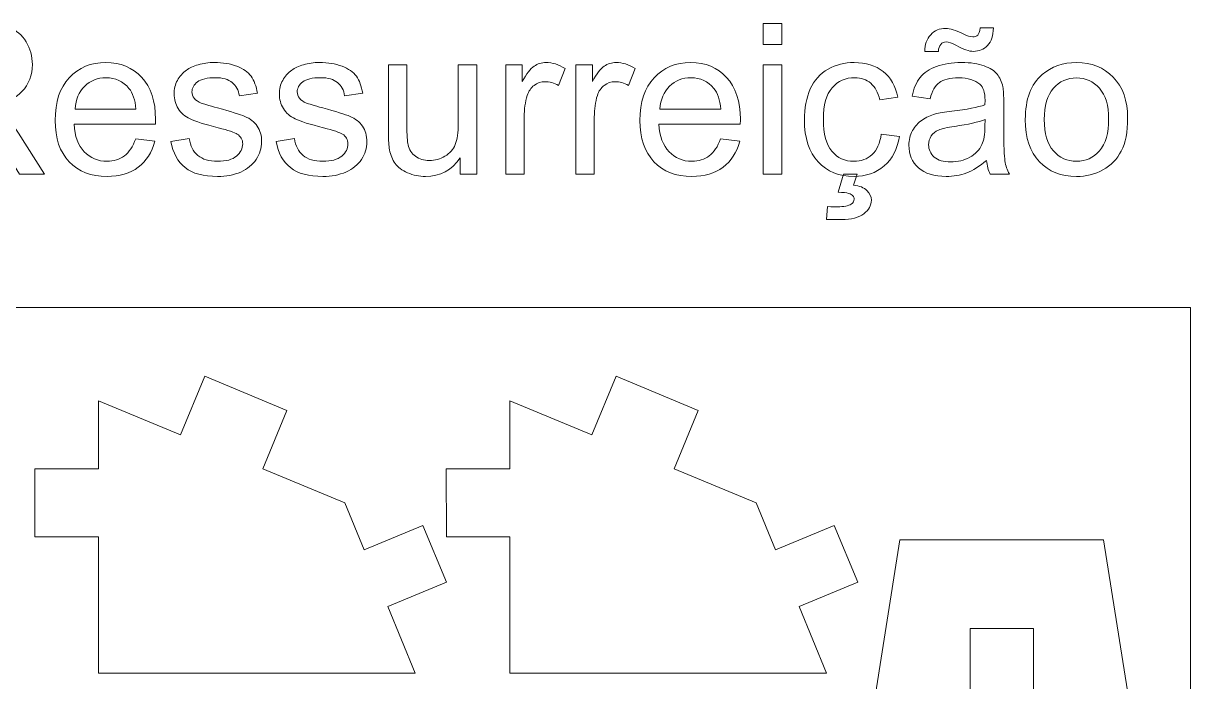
# Model space of a CAD drawing. Header units: millimetres. Extents: x -824 to 903, y -527 to 785.
# Drawn here: x -634.2 to -579, y 750.8 to 781.9 of the extents above; entities that cross this region are included whole.
import ezdxf

# ---------------------------------------------------------------- set-up
doc = ezdxf.new("R2010")
doc.units = ezdxf.units.MM
doc.header["$MEASUREMENT"] = 0
doc.layers.add('Camada 1', color=7, linetype='Continuous')

msp = doc.modelspace()

# ---------------------------------------------------------------- linework, layer by layer
at = {"layer": 'Camada 1', "color": 1, "lineweight": 9}
for points, knots in [([(-639.4724, 774.7916), (-639.4724, 774.7916), (-639.4724, 781.9235), (-639.4724, 781.9235), (-639.4724, 781.9235), (-639.4724, 781.9235), (-636.3115, 781.9235), (-636.3115, 781.9235), (-636.3115, 781.9235), (-635.6757, 781.9235), (-635.1926, 781.8588), (-634.8622, 781.731), (-634.8622, 781.731), (-634.5318, 781.6031), (-634.2679, 781.3773), (-634.0703, 781.0536), (-634.0703, 781.0536), (-633.8728, 780.7299), (-633.7748, 780.3713), (-633.7748, 779.9795), (-633.7748, 779.9795), (-633.7748, 779.4732), (-633.9392, 779.0465), (-634.2662, 778.6996), (-634.2662, 778.6996), (-634.5933, 778.3526), (-635.0979, 778.1334), (-635.7819, 778.0388), (-635.7819, 778.0388), (-635.5312, 777.9193), (-635.342, 777.7998), (-635.2125, 777.6836), (-635.2125, 777.6836), (-634.9369, 777.4312), (-634.6763, 777.1141), (-634.4322, 776.734), (-634.4322, 776.734), (-634.4322, 776.734), (-633.1988, 774.7916), (-633.1988, 774.7916), (-633.1988, 774.7916), (-633.1988, 774.7916), (-634.3774, 774.7916), (-634.3774, 774.7916), (-634.3774, 774.7916), (-634.3774, 774.7916), (-635.3204, 776.2758), (-635.3204, 776.2758), (-635.3204, 776.2758), (-635.5943, 776.7057), (-635.8218, 777.0328), (-635.9994, 777.2602), (-635.9994, 777.2602), (-636.1787, 777.4877), (-636.3381, 777.6454), (-636.4792, 777.7367), (-636.4792, 777.7367), (-636.6186, 777.8263), (-636.7631, 777.8894), (-636.9092, 777.9259), (-636.9092, 777.9259), (-637.0154, 777.9475), (-637.1897, 777.9591), (-637.4338, 777.9591), (-637.4338, 777.9591), (-637.4338, 777.9591), (-638.5261, 777.9591), (-638.5261, 777.9591), (-638.5261, 777.9591), (-638.5261, 777.9591), (-638.5261, 774.7916), (-638.5261, 774.7916), (-638.5261, 774.7916), (-638.5261, 774.7916), (-639.4724, 774.7916), (-639.4724, 774.7916)], [0, 0, 0, 0, 0.05, 0.05, 0.05, 0.05, 0.1, 0.1, 0.1, 0.1, 0.15, 0.15, 0.15, 0.15, 0.2, 0.2, 0.2, 0.2, 0.25, 0.25, 0.25, 0.25, 0.3, 0.3, 0.3, 0.3, 0.35, 0.35, 0.35, 0.35, 0.4, 0.4, 0.4, 0.4, 0.45, 0.45, 0.45, 0.45, 0.5, 0.5, 0.5, 0.5, 0.55, 0.55, 0.55, 0.55, 0.6, 0.6, 0.6, 0.6, 0.65, 0.65, 0.65, 0.65, 0.7, 0.7, 0.7, 0.7, 0.75, 0.75, 0.75, 0.75, 0.8, 0.8, 0.8, 0.8, 0.85, 0.85, 0.85, 0.85, 0.9, 0.9, 0.9, 0.9, 1, 1, 1, 1]), ([(-599.1942, 780.9275), (-599.1942, 780.9275), (-599.1942, 781.9235), (-599.1942, 781.9235), (-599.1942, 781.9235), (-599.1942, 781.9235), (-598.3176, 781.9235), (-598.3176, 781.9235), (-598.3176, 781.9235), (-598.3176, 781.9235), (-598.3176, 780.9275), (-598.3176, 780.9275), (-598.3176, 780.9275), (-598.3176, 780.9275), (-599.1942, 780.9275), (-599.1942, 780.9275)], [0, 0, 0, 0, 0.2, 0.2, 0.2, 0.2, 0.4, 0.4, 0.4, 0.4, 0.6, 0.6, 0.6, 0.6, 1, 1, 1, 1]), ([(-591.5426, 780.5888), (-591.5459, 780.9225), (-591.4529, 781.1881), (-591.2653, 781.3873), (-591.2653, 781.3873), (-591.0811, 781.5849), (-590.8437, 781.6845), (-590.5548, 781.6845), (-590.5548, 781.6845), (-590.3539, 781.6845), (-590.08, 781.5998), (-589.7347, 781.4288), (-589.7347, 781.4288), (-589.5438, 781.3342), (-589.3911, 781.286), (-589.2782, 781.286), (-589.2782, 781.286), (-589.1736, 781.286), (-589.0939, 781.3143), (-589.0391, 781.3707), (-589.0391, 781.3707), (-588.9843, 781.4255), (-588.9461, 781.5384), (-588.9229, 781.7044), (-588.9229, 781.7044), (-588.9229, 781.7044), (-588.2954, 781.7044), (-588.2954, 781.7044), (-588.2954, 781.7044), (-588.3053, 781.3358), (-588.3983, 781.0603), (-588.5743, 780.876), (-588.5743, 780.876), (-588.7502, 780.6917), (-588.9727, 780.5987), (-589.245, 780.5987), (-589.245, 780.5987), (-589.4475, 780.5987), (-589.7164, 780.6901), (-590.0485, 780.871), (-590.0485, 780.871), (-590.2659, 780.9889), (-590.4253, 781.047), (-590.5266, 781.047), (-590.5266, 781.047), (-590.6362, 781.047), (-590.7258, 781.0088), (-590.7922, 780.9308), (-590.7922, 780.9308), (-590.8636, 780.8544), (-590.8985, 780.7399), (-590.8951, 780.5888), (-590.8951, 780.5888), (-590.8951, 780.5888), (-591.5426, 780.5888), (-591.5426, 780.5888)], [0, 0, 0, 0, 0.0666667, 0.0666667, 0.0666667, 0.0666667, 0.1333333, 0.1333333, 0.1333333, 0.1333333, 0.2, 0.2, 0.2, 0.2, 0.2666667, 0.2666667, 0.2666667, 0.2666667, 0.3333333, 0.3333333, 0.3333333, 0.3333333, 0.4, 0.4, 0.4, 0.4, 0.4666667, 0.4666667, 0.4666667, 0.4666667, 0.5333333, 0.5333333, 0.5333333, 0.5333333, 0.6, 0.6, 0.6, 0.6, 0.6666667, 0.6666667, 0.6666667, 0.6666667, 0.7333333, 0.7333333, 0.7333333, 0.7333333, 0.8, 0.8, 0.8, 0.8, 0.8666667, 0.8666667, 0.8666667, 0.8666667, 1, 1, 1, 1]), ([(-628.8824, 776.465), (-628.8824, 776.465), (-627.9759, 776.3455), (-627.9759, 776.3455), (-627.9759, 776.3455), (-628.117, 775.8192), (-628.381, 775.4092), (-628.7662, 775.1186), (-628.7662, 775.1186), (-629.1513, 774.8281), (-629.6427, 774.682), (-630.242, 774.682), (-630.242, 774.682), (-630.9957, 774.682), (-631.5934, 774.9144), (-632.035, 775.3793), (-632.035, 775.3793), (-632.4766, 775.8425), (-632.6974, 776.4949), (-632.6974, 777.3333), (-632.6974, 777.3333), (-632.6974, 778.1999), (-632.4749, 778.8739), (-632.0283, 779.352), (-632.0283, 779.352), (-631.5817, 779.8318), (-631.0024, 780.0708), (-630.2902, 780.0708), (-630.2902, 780.0708), (-629.6012, 780.0708), (-629.0384, 779.8367), (-628.6018, 779.3669), (-628.6018, 779.3669), (-628.1652, 778.8971), (-627.946, 778.2364), (-627.946, 777.3847), (-627.946, 777.3847), (-627.946, 777.3333), (-627.9477, 777.2552), (-627.951, 777.1523), (-627.951, 777.1523), (-627.951, 777.1523), (-631.8009, 777.1523), (-631.8009, 777.1523), (-631.8009, 777.1523), (-631.7677, 776.5862), (-631.6083, 776.1512), (-631.3194, 775.8508), (-631.3194, 775.8508), (-631.0322, 775.5503), (-630.672, 775.3992), (-630.242, 775.3992), (-630.242, 775.3992), (-629.9216, 775.3992), (-629.6477, 775.4839), (-629.4219, 775.6532), (-629.4219, 775.6532), (-629.1945, 775.8225), (-629.0152, 776.0931), (-628.8824, 776.465)], [0, 0, 0, 0, 0.0625, 0.0625, 0.0625, 0.0625, 0.125, 0.125, 0.125, 0.125, 0.1875, 0.1875, 0.1875, 0.1875, 0.25, 0.25, 0.25, 0.25, 0.3125, 0.3125, 0.3125, 0.3125, 0.375, 0.375, 0.375, 0.375, 0.4375, 0.4375, 0.4375, 0.4375, 0.5, 0.5, 0.5, 0.5, 0.5625, 0.5625, 0.5625, 0.5625, 0.625, 0.625, 0.625, 0.625, 0.6875, 0.6875, 0.6875, 0.6875, 0.75, 0.75, 0.75, 0.75, 0.8125, 0.8125, 0.8125, 0.8125, 0.875, 0.875, 0.875, 0.875, 1, 1, 1, 1]), ([(-627.2172, 776.3355), (-627.2172, 776.3355), (-626.3506, 776.475), (-626.3506, 776.475), (-626.3506, 776.475), (-626.3025, 776.128), (-626.1664, 775.8624), (-625.9439, 775.6765), (-625.9439, 775.6765), (-625.7214, 775.4922), (-625.4093, 775.3992), (-625.0109, 775.3992), (-625.0109, 775.3992), (-624.6075, 775.3992), (-624.3087, 775.4806), (-624.1128, 775.6449), (-624.1128, 775.6449), (-623.9185, 775.8076), (-623.8206, 776.0002), (-623.8206, 776.221), (-623.8206, 776.221), (-623.8206, 776.4185), (-623.9086, 776.5746), (-624.0829, 776.6875), (-624.0829, 776.6875), (-624.2057, 776.7655), (-624.5046, 776.8634), (-624.9794, 776.9846), (-624.9794, 776.9846), (-625.6202, 777.1457), (-626.0634, 777.2851), (-626.3124, 777.403), (-626.3124, 777.403), (-626.5598, 777.5225), (-626.7474, 777.6852), (-626.8752, 777.8944), (-626.8752, 777.8944), (-627.0031, 778.1019), (-627.0678, 778.3327), (-627.0678, 778.585), (-627.0678, 778.585), (-627.0678, 778.8158), (-627.0147, 779.0283), (-626.9101, 779.2242), (-626.9101, 779.2242), (-626.8038, 779.4201), (-626.6611, 779.5827), (-626.4801, 779.7122), (-626.4801, 779.7122), (-626.344, 779.8118), (-626.1581, 779.8965), (-625.924, 779.9662), (-625.924, 779.9662), (-625.6882, 780.036), (-625.4376, 780.0708), (-625.1686, 780.0708), (-625.1686, 780.0708), (-624.7635, 780.0708), (-624.4083, 780.0127), (-624.1028, 779.8948), (-624.1028, 779.8948), (-623.7957, 779.7786), (-623.5699, 779.6193), (-623.4238, 779.4201), (-623.4238, 779.4201), (-623.2794, 779.2192), (-623.1781, 778.9519), (-623.1233, 778.6165), (-623.1233, 778.6165), (-623.1233, 778.6165), (-623.98, 778.497), (-623.98, 778.497), (-623.98, 778.497), (-624.0181, 778.766), (-624.131, 778.9768), (-624.317, 779.1279), (-624.317, 779.1279), (-624.5029, 779.2789), (-624.7652, 779.3536), (-625.1055, 779.3536), (-625.1055, 779.3536), (-625.5056, 779.3536), (-625.7928, 779.2872), (-625.9638, 779.1544), (-625.9638, 779.1544), (-626.1348, 779.0216), (-626.2211, 778.8656), (-626.2211, 778.6879), (-626.2211, 778.6879), (-626.2211, 778.575), (-626.1863, 778.4721), (-626.1149, 778.3808), (-626.1149, 778.3808), (-626.0435, 778.2878), (-625.9323, 778.2098), (-625.7795, 778.1484), (-625.7795, 778.1484), (-625.6916, 778.1152), (-625.4359, 778.0405), (-625.0076, 777.9243), (-625.0076, 777.9243), (-624.39, 777.7599), (-623.9584, 777.6238), (-623.7127, 777.5192), (-623.7127, 777.5192), (-623.467, 777.4146), (-623.2744, 777.2602), (-623.1349, 777.061), (-623.1349, 777.061), (-622.9938, 776.8601), (-622.9241, 776.6111), (-622.9241, 776.3123), (-622.9241, 776.3123), (-622.9241, 776.0218), (-623.0088, 775.7478), (-623.1798, 775.4905), (-623.1798, 775.4905), (-623.3508, 775.2332), (-623.5965, 775.034), (-623.9169, 774.8929), (-623.9169, 774.8929), (-624.2389, 774.7518), (-624.6025, 774.682), (-625.0076, 774.682), (-625.0076, 774.682), (-625.6783, 774.682), (-626.1913, 774.8215), (-626.5432, 775.0987), (-626.5432, 775.0987), (-626.8951, 775.3776), (-627.1193, 775.7893), (-627.2172, 776.3355)], [0, 0, 0, 0, 0.0294118, 0.0294118, 0.0294118, 0.0294118, 0.0588235, 0.0588235, 0.0588235, 0.0588235, 0.0882353, 0.0882353, 0.0882353, 0.0882353, 0.1176471, 0.1176471, 0.1176471, 0.1176471, 0.1470588, 0.1470588, 0.1470588, 0.1470588, 0.1764706, 0.1764706, 0.1764706, 0.1764706, 0.2058824, 0.2058824, 0.2058824, 0.2058824, 0.2352941, 0.2352941, 0.2352941, 0.2352941, 0.2647059, 0.2647059, 0.2647059, 0.2647059, 0.2941176, 0.2941176, 0.2941176, 0.2941176, 0.3235294, 0.3235294, 0.3235294, 0.3235294, 0.3529412, 0.3529412, 0.3529412, 0.3529412, 0.3823529, 0.3823529, 0.3823529, 0.3823529, 0.4117647, 0.4117647, 0.4117647, 0.4117647, 0.4411765, 0.4411765, 0.4411765, 0.4411765, 0.4705882, 0.4705882, 0.4705882, 0.4705882, 0.5, 0.5, 0.5, 0.5, 0.5294118, 0.5294118, 0.5294118, 0.5294118, 0.5588235, 0.5588235, 0.5588235, 0.5588235, 0.5882353, 0.5882353, 0.5882353, 0.5882353, 0.6176471, 0.6176471, 0.6176471, 0.6176471, 0.6470588, 0.6470588, 0.6470588, 0.6470588, 0.6764706, 0.6764706, 0.6764706, 0.6764706, 0.7058824, 0.7058824, 0.7058824, 0.7058824, 0.7352941, 0.7352941, 0.7352941, 0.7352941, 0.7647059, 0.7647059, 0.7647059, 0.7647059, 0.7941176, 0.7941176, 0.7941176, 0.7941176, 0.8235294, 0.8235294, 0.8235294, 0.8235294, 0.8529412, 0.8529412, 0.8529412, 0.8529412, 0.8823529, 0.8823529, 0.8823529, 0.8823529, 0.9117647, 0.9117647, 0.9117647, 0.9117647, 0.9411765, 0.9411765, 0.9411765, 0.9411765, 1, 1, 1, 1]), ([(-622.2368, 776.3355), (-622.2368, 776.3355), (-621.3702, 776.475), (-621.3702, 776.475), (-621.3702, 776.475), (-621.3221, 776.128), (-621.186, 775.8624), (-620.9635, 775.6765), (-620.9635, 775.6765), (-620.741, 775.4922), (-620.4289, 775.3992), (-620.0305, 775.3992), (-620.0305, 775.3992), (-619.6271, 775.3992), (-619.3283, 775.4806), (-619.1324, 775.6449), (-619.1324, 775.6449), (-618.9381, 775.8076), (-618.8402, 776.0002), (-618.8402, 776.221), (-618.8402, 776.221), (-618.8402, 776.4185), (-618.9282, 776.5746), (-619.1025, 776.6875), (-619.1025, 776.6875), (-619.2253, 776.7655), (-619.5242, 776.8634), (-619.999, 776.9846), (-619.999, 776.9846), (-620.6398, 777.1457), (-621.083, 777.2851), (-621.332, 777.403), (-621.332, 777.403), (-621.5794, 777.5225), (-621.767, 777.6852), (-621.8948, 777.8944), (-621.8948, 777.8944), (-622.0227, 778.1019), (-622.0874, 778.3327), (-622.0874, 778.585), (-622.0874, 778.585), (-622.0874, 778.8158), (-622.0343, 779.0283), (-621.9297, 779.2242), (-621.9297, 779.2242), (-621.8234, 779.4201), (-621.6807, 779.5827), (-621.4997, 779.7122), (-621.4997, 779.7122), (-621.3636, 779.8118), (-621.1777, 779.8965), (-620.9436, 779.9662), (-620.9436, 779.9662), (-620.7078, 780.036), (-620.4572, 780.0708), (-620.1882, 780.0708), (-620.1882, 780.0708), (-619.7831, 780.0708), (-619.4279, 780.0127), (-619.1224, 779.8948), (-619.1224, 779.8948), (-618.8153, 779.7786), (-618.5895, 779.6193), (-618.4434, 779.4201), (-618.4434, 779.4201), (-618.299, 779.2192), (-618.1977, 778.9519), (-618.1429, 778.6165), (-618.1429, 778.6165), (-618.1429, 778.6165), (-618.9996, 778.497), (-618.9996, 778.497), (-618.9996, 778.497), (-619.0377, 778.766), (-619.1506, 778.9768), (-619.3366, 779.1279), (-619.3366, 779.1279), (-619.5225, 779.2789), (-619.7848, 779.3536), (-620.1251, 779.3536), (-620.1251, 779.3536), (-620.5252, 779.3536), (-620.8124, 779.2872), (-620.9834, 779.1544), (-620.9834, 779.1544), (-621.1544, 779.0216), (-621.2407, 778.8656), (-621.2407, 778.6879), (-621.2407, 778.6879), (-621.2407, 778.575), (-621.2059, 778.4721), (-621.1345, 778.3808), (-621.1345, 778.3808), (-621.0631, 778.2878), (-620.9519, 778.2098), (-620.7991, 778.1484), (-620.7991, 778.1484), (-620.7112, 778.1152), (-620.4555, 778.0405), (-620.0272, 777.9243), (-620.0272, 777.9243), (-619.4096, 777.7599), (-618.978, 777.6238), (-618.7323, 777.5192), (-618.7323, 777.5192), (-618.4866, 777.4146), (-618.294, 777.2602), (-618.1545, 777.061), (-618.1545, 777.061), (-618.0134, 776.8601), (-617.9437, 776.6111), (-617.9437, 776.3123), (-617.9437, 776.3123), (-617.9437, 776.0218), (-618.0284, 775.7478), (-618.1994, 775.4905), (-618.1994, 775.4905), (-618.3704, 775.2332), (-618.6161, 775.034), (-618.9365, 774.8929), (-618.9365, 774.8929), (-619.2585, 774.7518), (-619.6221, 774.682), (-620.0272, 774.682), (-620.0272, 774.682), (-620.6979, 774.682), (-621.2109, 774.8215), (-621.5628, 775.0987), (-621.5628, 775.0987), (-621.9147, 775.3776), (-622.1389, 775.7893), (-622.2368, 776.3355)], [0, 0, 0, 0, 0.0294118, 0.0294118, 0.0294118, 0.0294118, 0.0588235, 0.0588235, 0.0588235, 0.0588235, 0.0882353, 0.0882353, 0.0882353, 0.0882353, 0.1176471, 0.1176471, 0.1176471, 0.1176471, 0.1470588, 0.1470588, 0.1470588, 0.1470588, 0.1764706, 0.1764706, 0.1764706, 0.1764706, 0.2058824, 0.2058824, 0.2058824, 0.2058824, 0.2352941, 0.2352941, 0.2352941, 0.2352941, 0.2647059, 0.2647059, 0.2647059, 0.2647059, 0.2941176, 0.2941176, 0.2941176, 0.2941176, 0.3235294, 0.3235294, 0.3235294, 0.3235294, 0.3529412, 0.3529412, 0.3529412, 0.3529412, 0.3823529, 0.3823529, 0.3823529, 0.3823529, 0.4117647, 0.4117647, 0.4117647, 0.4117647, 0.4411765, 0.4411765, 0.4411765, 0.4411765, 0.4705882, 0.4705882, 0.4705882, 0.4705882, 0.5, 0.5, 0.5, 0.5, 0.5294118, 0.5294118, 0.5294118, 0.5294118, 0.5588235, 0.5588235, 0.5588235, 0.5588235, 0.5882353, 0.5882353, 0.5882353, 0.5882353, 0.6176471, 0.6176471, 0.6176471, 0.6176471, 0.6470588, 0.6470588, 0.6470588, 0.6470588, 0.6764706, 0.6764706, 0.6764706, 0.6764706, 0.7058824, 0.7058824, 0.7058824, 0.7058824, 0.7352941, 0.7352941, 0.7352941, 0.7352941, 0.7647059, 0.7647059, 0.7647059, 0.7647059, 0.7941176, 0.7941176, 0.7941176, 0.7941176, 0.8235294, 0.8235294, 0.8235294, 0.8235294, 0.8529412, 0.8529412, 0.8529412, 0.8529412, 0.8823529, 0.8823529, 0.8823529, 0.8823529, 0.9117647, 0.9117647, 0.9117647, 0.9117647, 0.9411765, 0.9411765, 0.9411765, 0.9411765, 1, 1, 1, 1]), ([(-613.5311, 774.7916), (-613.5311, 774.7916), (-613.5311, 775.5602), (-613.5311, 775.5602), (-613.5311, 775.5602), (-613.9328, 774.9742), (-614.4774, 774.682), (-615.1663, 774.682), (-615.1663, 774.682), (-615.4701, 774.682), (-615.754, 774.7401), (-616.018, 774.8563), (-616.018, 774.8563), (-616.2819, 774.9742), (-616.4778, 775.1203), (-616.6056, 775.2963), (-616.6056, 775.2963), (-616.7335, 775.4739), (-616.8231, 775.6897), (-616.8746, 775.9454), (-616.8746, 775.9454), (-616.9094, 776.118), (-616.9277, 776.3903), (-616.9277, 776.7622), (-616.9277, 776.7622), (-616.9277, 776.7622), (-616.9277, 779.9613), (-616.9277, 779.9613), (-616.9277, 779.9613), (-616.9277, 779.9613), (-616.0512, 779.9613), (-616.0512, 779.9613), (-616.0512, 779.9613), (-616.0512, 779.9613), (-616.0512, 777.1008), (-616.0512, 777.1008), (-616.0512, 777.1008), (-616.0512, 776.6443), (-616.0329, 776.3355), (-615.998, 776.1778), (-615.998, 776.1778), (-615.9432, 775.9471), (-615.827, 775.7678), (-615.6477, 775.6366), (-615.6477, 775.6366), (-615.4701, 775.5055), (-615.251, 775.4391), (-614.9887, 775.4391), (-614.9887, 775.4391), (-614.7264, 775.4391), (-614.4807, 775.5055), (-614.2516, 775.6399), (-614.2516, 775.6399), (-614.0225, 775.7744), (-613.8598, 775.9587), (-613.7635, 776.1894), (-613.7635, 776.1894), (-613.6689, 776.4202), (-613.6207, 776.7572), (-613.6207, 777.1971), (-613.6207, 777.1971), (-613.6207, 777.1971), (-613.6207, 779.9613), (-613.6207, 779.9613), (-613.6207, 779.9613), (-613.6207, 779.9613), (-612.7442, 779.9613), (-612.7442, 779.9613), (-612.7442, 779.9613), (-612.7442, 779.9613), (-612.7442, 774.7916), (-612.7442, 774.7916), (-612.7442, 774.7916), (-612.7442, 774.7916), (-613.5311, 774.7916), (-613.5311, 774.7916)], [0, 0, 0, 0, 0.05, 0.05, 0.05, 0.05, 0.1, 0.1, 0.1, 0.1, 0.15, 0.15, 0.15, 0.15, 0.2, 0.2, 0.2, 0.2, 0.25, 0.25, 0.25, 0.25, 0.3, 0.3, 0.3, 0.3, 0.35, 0.35, 0.35, 0.35, 0.4, 0.4, 0.4, 0.4, 0.45, 0.45, 0.45, 0.45, 0.5, 0.5, 0.5, 0.5, 0.55, 0.55, 0.55, 0.55, 0.6, 0.6, 0.6, 0.6, 0.65, 0.65, 0.65, 0.65, 0.7, 0.7, 0.7, 0.7, 0.75, 0.75, 0.75, 0.75, 0.8, 0.8, 0.8, 0.8, 0.85, 0.85, 0.85, 0.85, 0.9, 0.9, 0.9, 0.9, 1, 1, 1, 1]), ([(-611.3778, 774.7916), (-611.3778, 774.7916), (-611.3778, 779.9613), (-611.3778, 779.9613), (-611.3778, 779.9613), (-611.3778, 779.9613), (-610.5909, 779.9613), (-610.5909, 779.9613), (-610.5909, 779.9613), (-610.5909, 779.9613), (-610.5909, 779.1694), (-610.5909, 779.1694), (-610.5909, 779.1694), (-610.3901, 779.5363), (-610.2041, 779.7786), (-610.0331, 779.8948), (-610.0331, 779.8948), (-609.8621, 780.0127), (-609.6746, 780.0708), (-609.4704, 780.0708), (-609.4704, 780.0708), (-609.1749, 780.0708), (-608.8744, 779.9779), (-608.5689, 779.7936), (-608.5689, 779.7936), (-608.5689, 779.7936), (-608.881, 778.9851), (-608.881, 778.9851), (-608.881, 778.9851), (-609.0935, 779.1046), (-609.306, 779.1644), (-609.5185, 779.1644), (-609.5185, 779.1644), (-609.7094, 779.1644), (-609.8804, 779.1063), (-610.0315, 778.9917), (-610.0315, 778.9917), (-610.1826, 778.8772), (-610.2905, 778.7178), (-610.3552, 778.5136), (-610.3552, 778.5136), (-610.4532, 778.2032), (-610.5013, 777.8628), (-610.5013, 777.4926), (-610.5013, 777.4926), (-610.5013, 777.4926), (-610.5013, 774.7916), (-610.5013, 774.7916), (-610.5013, 774.7916), (-610.5013, 774.7916), (-611.3778, 774.7916), (-611.3778, 774.7916)], [0, 0, 0, 0, 0.0714286, 0.0714286, 0.0714286, 0.0714286, 0.1428571, 0.1428571, 0.1428571, 0.1428571, 0.2142857, 0.2142857, 0.2142857, 0.2142857, 0.2857143, 0.2857143, 0.2857143, 0.2857143, 0.3571429, 0.3571429, 0.3571429, 0.3571429, 0.4285714, 0.4285714, 0.4285714, 0.4285714, 0.5, 0.5, 0.5, 0.5, 0.5714286, 0.5714286, 0.5714286, 0.5714286, 0.6428571, 0.6428571, 0.6428571, 0.6428571, 0.7142857, 0.7142857, 0.7142857, 0.7142857, 0.7857143, 0.7857143, 0.7857143, 0.7857143, 0.8571429, 0.8571429, 0.8571429, 0.8571429, 1, 1, 1, 1]), ([(-608.0609, 774.7916), (-608.0609, 774.7916), (-608.0609, 779.9613), (-608.0609, 779.9613), (-608.0609, 779.9613), (-608.0609, 779.9613), (-607.274, 779.9613), (-607.274, 779.9613), (-607.274, 779.9613), (-607.274, 779.9613), (-607.274, 779.1694), (-607.274, 779.1694), (-607.274, 779.1694), (-607.0732, 779.5363), (-606.8872, 779.7786), (-606.7162, 779.8948), (-606.7162, 779.8948), (-606.5452, 780.0127), (-606.3577, 780.0708), (-606.1535, 780.0708), (-606.1535, 780.0708), (-605.858, 780.0708), (-605.5575, 779.9779), (-605.252, 779.7936), (-605.252, 779.7936), (-605.252, 779.7936), (-605.5641, 778.9851), (-605.5641, 778.9851), (-605.5641, 778.9851), (-605.7766, 779.1046), (-605.9891, 779.1644), (-606.2016, 779.1644), (-606.2016, 779.1644), (-606.3925, 779.1644), (-606.5635, 779.1063), (-606.7146, 778.9917), (-606.7146, 778.9917), (-606.8657, 778.8772), (-606.9736, 778.7178), (-607.0383, 778.5136), (-607.0383, 778.5136), (-607.1363, 778.2032), (-607.1844, 777.8628), (-607.1844, 777.4926), (-607.1844, 777.4926), (-607.1844, 777.4926), (-607.1844, 774.7916), (-607.1844, 774.7916), (-607.1844, 774.7916), (-607.1844, 774.7916), (-608.0609, 774.7916), (-608.0609, 774.7916)], [0, 0, 0, 0, 0.0714286, 0.0714286, 0.0714286, 0.0714286, 0.1428571, 0.1428571, 0.1428571, 0.1428571, 0.2142857, 0.2142857, 0.2142857, 0.2142857, 0.2857143, 0.2857143, 0.2857143, 0.2857143, 0.3571429, 0.3571429, 0.3571429, 0.3571429, 0.4285714, 0.4285714, 0.4285714, 0.4285714, 0.5, 0.5, 0.5, 0.5, 0.5714286, 0.5714286, 0.5714286, 0.5714286, 0.6428571, 0.6428571, 0.6428571, 0.6428571, 0.7142857, 0.7142857, 0.7142857, 0.7142857, 0.7857143, 0.7857143, 0.7857143, 0.7857143, 0.8571429, 0.8571429, 0.8571429, 0.8571429, 1, 1, 1, 1]), ([(-601.208, 776.465), (-601.208, 776.465), (-600.3015, 776.3455), (-600.3015, 776.3455), (-600.3015, 776.3455), (-600.4426, 775.8192), (-600.7066, 775.4092), (-601.0918, 775.1186), (-601.0918, 775.1186), (-601.4769, 774.8281), (-601.9683, 774.682), (-602.5676, 774.682), (-602.5676, 774.682), (-603.3213, 774.682), (-603.919, 774.9144), (-604.3606, 775.3793), (-604.3606, 775.3793), (-604.8022, 775.8425), (-605.023, 776.4949), (-605.023, 777.3333), (-605.023, 777.3333), (-605.023, 778.1999), (-604.8005, 778.8739), (-604.3539, 779.352), (-604.3539, 779.352), (-603.9073, 779.8318), (-603.328, 780.0708), (-602.6158, 780.0708), (-602.6158, 780.0708), (-601.9268, 780.0708), (-601.364, 779.8367), (-600.9274, 779.3669), (-600.9274, 779.3669), (-600.4908, 778.8971), (-600.2716, 778.2364), (-600.2716, 777.3847), (-600.2716, 777.3847), (-600.2716, 777.3333), (-600.2733, 777.2552), (-600.2766, 777.1523), (-600.2766, 777.1523), (-600.2766, 777.1523), (-604.1265, 777.1523), (-604.1265, 777.1523), (-604.1265, 777.1523), (-604.0933, 776.5862), (-603.9339, 776.1512), (-603.645, 775.8508), (-603.645, 775.8508), (-603.3578, 775.5503), (-602.9976, 775.3992), (-602.5676, 775.3992), (-602.5676, 775.3992), (-602.2472, 775.3992), (-601.9733, 775.4839), (-601.7475, 775.6532), (-601.7475, 775.6532), (-601.5201, 775.8225), (-601.3408, 776.0931), (-601.208, 776.465)], [0, 0, 0, 0, 0.0625, 0.0625, 0.0625, 0.0625, 0.125, 0.125, 0.125, 0.125, 0.1875, 0.1875, 0.1875, 0.1875, 0.25, 0.25, 0.25, 0.25, 0.3125, 0.3125, 0.3125, 0.3125, 0.375, 0.375, 0.375, 0.375, 0.4375, 0.4375, 0.4375, 0.4375, 0.5, 0.5, 0.5, 0.5, 0.5625, 0.5625, 0.5625, 0.5625, 0.625, 0.625, 0.625, 0.625, 0.6875, 0.6875, 0.6875, 0.6875, 0.75, 0.75, 0.75, 0.75, 0.8125, 0.8125, 0.8125, 0.8125, 0.875, 0.875, 0.875, 0.875, 1, 1, 1, 1]), ([(-599.1942, 774.7916), (-599.1942, 774.7916), (-599.1942, 779.9613), (-599.1942, 779.9613), (-599.1942, 779.9613), (-599.1942, 779.9613), (-598.3176, 779.9613), (-598.3176, 779.9613), (-598.3176, 779.9613), (-598.3176, 779.9613), (-598.3176, 774.7916), (-598.3176, 774.7916), (-598.3176, 774.7916), (-598.3176, 774.7916), (-599.1942, 774.7916), (-599.1942, 774.7916)], [0, 0, 0, 0, 0.2, 0.2, 0.2, 0.2, 0.4, 0.4, 0.4, 0.4, 0.6, 0.6, 0.6, 0.6, 1, 1, 1, 1]), ([(-593.6045, 776.6842), (-593.6045, 776.6842), (-592.7478, 776.5646), (-592.7478, 776.5646), (-592.7478, 776.5646), (-592.8425, 775.9753), (-593.0815, 775.5154), (-593.4683, 775.1817), (-593.4683, 775.1817), (-593.8552, 774.848), (-594.3316, 774.682), (-594.8944, 774.682), (-594.8944, 774.682), (-595.6, 774.682), (-596.1677, 774.9128), (-596.596, 775.3743), (-596.596, 775.3743), (-597.026, 775.8358), (-597.2402, 776.4966), (-597.2402, 777.3565), (-597.2402, 777.3565), (-597.2402, 777.9143), (-597.1472, 778.4007), (-596.9629, 778.8191), (-596.9629, 778.8191), (-596.7787, 779.2358), (-596.4981, 779.5495), (-596.1196, 779.7571), (-596.1196, 779.7571), (-595.7427, 779.9662), (-595.3327, 780.0708), (-594.8878, 780.0708), (-594.8878, 780.0708), (-594.3283, 780.0708), (-593.8684, 779.9297), (-593.5132, 779.6458), (-593.5132, 779.6458), (-593.1562, 779.3619), (-592.9271, 778.9585), (-592.8275, 778.4373), (-592.8275, 778.4373), (-592.8275, 778.4373), (-593.6742, 778.3078), (-593.6742, 778.3078), (-593.6742, 778.3078), (-593.7555, 778.6547), (-593.8983, 778.9154), (-594.1058, 779.0913), (-594.1058, 779.0913), (-594.3117, 779.2657), (-594.5607, 779.3536), (-594.8529, 779.3536), (-594.8529, 779.3536), (-595.2945, 779.3536), (-595.6531, 779.1959), (-595.9303, 778.8805), (-595.9303, 778.8805), (-596.2059, 778.5634), (-596.3437, 778.0654), (-596.3437, 777.3814), (-596.3437, 777.3814), (-596.3437, 776.6875), (-596.2109, 776.1845), (-595.9453, 775.8707), (-595.9453, 775.8707), (-595.678, 775.5569), (-595.331, 775.3992), (-594.9044, 775.3992), (-594.9044, 775.3992), (-594.5591, 775.3992), (-594.2718, 775.5038), (-594.0428, 775.7146), (-594.0428, 775.7146), (-593.812, 775.9238), (-593.6659, 776.2475), (-593.6045, 776.6842)], [0, 0, 0, 0, 0.05, 0.05, 0.05, 0.05, 0.1, 0.1, 0.1, 0.1, 0.15, 0.15, 0.15, 0.15, 0.2, 0.2, 0.2, 0.2, 0.25, 0.25, 0.25, 0.25, 0.3, 0.3, 0.3, 0.3, 0.35, 0.35, 0.35, 0.35, 0.4, 0.4, 0.4, 0.4, 0.45, 0.45, 0.45, 0.45, 0.5, 0.5, 0.5, 0.5, 0.55, 0.55, 0.55, 0.55, 0.6, 0.6, 0.6, 0.6, 0.65, 0.65, 0.65, 0.65, 0.7, 0.7, 0.7, 0.7, 0.75, 0.75, 0.75, 0.75, 0.8, 0.8, 0.8, 0.8, 0.85, 0.85, 0.85, 0.85, 0.9, 0.9, 0.9, 0.9, 1, 1, 1, 1]), ([(-588.6241, 775.4391), (-588.9495, 775.1618), (-589.2632, 774.9676), (-589.5637, 774.853), (-589.5637, 774.853), (-589.8642, 774.7385), (-590.1863, 774.682), (-590.5316, 774.682), (-590.5316, 774.682), (-591.0993, 774.682), (-591.5359, 774.8198), (-591.8414, 775.0971), (-591.8414, 775.0971), (-592.1469, 775.3726), (-592.2996, 775.7263), (-592.2996, 776.1562), (-592.2996, 776.1562), (-592.2996, 776.4086), (-592.2415, 776.6393), (-592.127, 776.8485), (-592.127, 776.8485), (-592.0107, 777.0577), (-591.8597, 777.2237), (-591.6737, 777.3499), (-591.6737, 777.3499), (-591.4861, 777.476), (-591.277, 777.5723), (-591.0429, 777.6371), (-591.0429, 777.6371), (-590.8702, 777.6819), (-590.6096, 777.7251), (-590.2626, 777.7682), (-590.2626, 777.7682), (-589.5554, 777.8512), (-589.0325, 777.9525), (-588.6988, 778.0687), (-588.6988, 778.0687), (-588.6955, 778.1882), (-588.6938, 778.2646), (-588.6938, 778.2961), (-588.6938, 778.2961), (-588.6938, 778.6514), (-588.7768, 778.9021), (-588.9428, 779.0482), (-588.9428, 779.0482), (-589.1669, 779.2457), (-589.5006, 779.3437), (-589.9422, 779.3437), (-589.9422, 779.3437), (-590.3556, 779.3437), (-590.6611, 779.2706), (-590.857, 779.1262), (-590.857, 779.1262), (-591.0545, 778.9818), (-591.1989, 778.7261), (-591.2936, 778.3576), (-591.2936, 778.3576), (-591.2936, 778.3576), (-592.1502, 778.4771), (-592.1502, 778.4771), (-592.1502, 778.4771), (-592.0722, 778.844), (-591.9443, 779.1411), (-591.765, 779.3669), (-591.765, 779.3669), (-591.5858, 779.5927), (-591.3268, 779.7654), (-590.9881, 779.8882), (-590.9881, 779.8882), (-590.6511, 780.0094), (-590.2576, 780.0708), (-589.8127, 780.0708), (-589.8127, 780.0708), (-589.3711, 780.0708), (-589.0109, 780.0194), (-588.7336, 779.9148), (-588.7336, 779.9148), (-588.4581, 779.8102), (-588.2539, 779.6807), (-588.1244, 779.523), (-588.1244, 779.523), (-587.9949, 779.3653), (-587.9036, 779.1661), (-587.8505, 778.9253), (-587.8505, 778.9253), (-587.8222, 778.7759), (-587.8073, 778.507), (-587.8073, 778.1202), (-587.8073, 778.1202), (-587.8073, 778.1202), (-587.8073, 776.9581), (-587.8073, 776.9581), (-587.8073, 776.9581), (-587.8073, 776.1463), (-587.789, 775.6333), (-587.7525, 775.4158), (-587.7525, 775.4158), (-587.7176, 775.1983), (-587.6446, 774.9908), (-587.5383, 774.7916), (-587.5383, 774.7916), (-587.5383, 774.7916), (-588.4547, 774.7916), (-588.4547, 774.7916), (-588.4547, 774.7916), (-588.5427, 774.9759), (-588.5992, 775.1917), (-588.6241, 775.4391)], [0, 0, 0, 0, 0.0357143, 0.0357143, 0.0357143, 0.0357143, 0.0714286, 0.0714286, 0.0714286, 0.0714286, 0.1071429, 0.1071429, 0.1071429, 0.1071429, 0.1428571, 0.1428571, 0.1428571, 0.1428571, 0.1785714, 0.1785714, 0.1785714, 0.1785714, 0.2142857, 0.2142857, 0.2142857, 0.2142857, 0.25, 0.25, 0.25, 0.25, 0.2857143, 0.2857143, 0.2857143, 0.2857143, 0.3214286, 0.3214286, 0.3214286, 0.3214286, 0.3571429, 0.3571429, 0.3571429, 0.3571429, 0.3928571, 0.3928571, 0.3928571, 0.3928571, 0.4285714, 0.4285714, 0.4285714, 0.4285714, 0.4642857, 0.4642857, 0.4642857, 0.4642857, 0.5, 0.5, 0.5, 0.5, 0.5357143, 0.5357143, 0.5357143, 0.5357143, 0.5714286, 0.5714286, 0.5714286, 0.5714286, 0.6071429, 0.6071429, 0.6071429, 0.6071429, 0.6428571, 0.6428571, 0.6428571, 0.6428571, 0.6785714, 0.6785714, 0.6785714, 0.6785714, 0.7142857, 0.7142857, 0.7142857, 0.7142857, 0.75, 0.75, 0.75, 0.75, 0.7857143, 0.7857143, 0.7857143, 0.7857143, 0.8214286, 0.8214286, 0.8214286, 0.8214286, 0.8571429, 0.8571429, 0.8571429, 0.8571429, 0.8928571, 0.8928571, 0.8928571, 0.8928571, 0.9285714, 0.9285714, 0.9285714, 0.9285714, 1, 1, 1, 1]), ([(-586.7896, 777.3764), (-586.7896, 778.331), (-586.524, 779.0382), (-585.9911, 779.4981), (-585.9911, 779.4981), (-585.5478, 779.8799), (-585.005, 780.0708), (-584.3658, 780.0708), (-584.3658, 780.0708), (-583.6569, 780.0708), (-583.0759, 779.8384), (-582.6243, 779.3736), (-582.6243, 779.3736), (-582.1744, 778.9104), (-581.9486, 778.2679), (-581.9486, 777.4495), (-581.9486, 777.4495), (-581.9486, 776.7854), (-582.0483, 776.2641), (-582.2475, 775.884), (-582.2475, 775.884), (-582.4467, 775.5038), (-582.7372, 775.2083), (-583.119, 774.9975), (-583.119, 774.9975), (-583.4992, 774.7866), (-583.9159, 774.682), (-584.3658, 774.682), (-584.3658, 774.682), (-585.0896, 774.682), (-585.674, 774.9128), (-586.1206, 775.376), (-586.1206, 775.376), (-586.5671, 775.8391), (-586.7896, 776.5065), (-586.7896, 777.3764)], [0, 0, 0, 0, 0.1, 0.1, 0.1, 0.1, 0.2, 0.2, 0.2, 0.2, 0.3, 0.3, 0.3, 0.3, 0.4, 0.4, 0.4, 0.4, 0.5, 0.5, 0.5, 0.5, 0.6, 0.6, 0.6, 0.6, 0.7, 0.7, 0.7, 0.7, 0.8, 0.8, 0.8, 0.8, 1, 1, 1, 1]), ([(-631.7511, 777.8695), (-631.7511, 777.8695), (-628.8724, 777.8695), (-628.8724, 777.8695), (-628.8724, 777.8695), (-628.9106, 778.3044), (-629.0218, 778.6298), (-629.2028, 778.8473), (-629.2028, 778.8473), (-629.48, 779.1843), (-629.8419, 779.3536), (-630.2852, 779.3536), (-630.2852, 779.3536), (-630.6869, 779.3536), (-631.0239, 779.2192), (-631.2979, 778.9502), (-631.2979, 778.9502), (-631.5701, 778.6813), (-631.7212, 778.321), (-631.7511, 777.8695)], [0, 0, 0, 0, 0.1666667, 0.1666667, 0.1666667, 0.1666667, 0.3333333, 0.3333333, 0.3333333, 0.3333333, 0.5, 0.5, 0.5, 0.5, 0.6666667, 0.6666667, 0.6666667, 0.6666667, 1, 1, 1, 1]), ([(-604.0767, 777.8695), (-604.0767, 777.8695), (-601.198, 777.8695), (-601.198, 777.8695), (-601.198, 777.8695), (-601.2362, 778.3044), (-601.3474, 778.6298), (-601.5284, 778.8473), (-601.5284, 778.8473), (-601.8056, 779.1843), (-602.1675, 779.3536), (-602.6108, 779.3536), (-602.6108, 779.3536), (-603.0125, 779.3536), (-603.3495, 779.2192), (-603.6235, 778.9502), (-603.6235, 778.9502), (-603.8957, 778.6813), (-604.0468, 778.321), (-604.0767, 777.8695)], [0, 0, 0, 0, 0.1666667, 0.1666667, 0.1666667, 0.1666667, 0.3333333, 0.3333333, 0.3333333, 0.3333333, 0.5, 0.5, 0.5, 0.5, 0.6666667, 0.6666667, 0.6666667, 0.6666667, 1, 1, 1, 1]), ([(-585.8931, 777.3748), (-585.8931, 776.714), (-585.7487, 776.2193), (-585.4598, 775.8923), (-585.4598, 775.8923), (-585.1693, 775.5636), (-584.8057, 775.3992), (-584.3658, 775.3992), (-584.3658, 775.3992), (-583.9308, 775.3992), (-583.5689, 775.5636), (-583.2784, 775.8939), (-583.2784, 775.8939), (-582.9895, 776.2243), (-582.8451, 776.7273), (-582.8451, 777.403), (-582.8451, 777.403), (-582.8451, 778.0405), (-582.9912, 778.5236), (-583.2817, 778.8506), (-583.2817, 778.8506), (-583.5723, 779.1793), (-583.9342, 779.3437), (-584.3658, 779.3437), (-584.3658, 779.3437), (-584.8057, 779.3437), (-585.1693, 779.181), (-585.4598, 778.8539), (-585.4598, 778.8539), (-585.7487, 778.5269), (-585.8931, 778.0338), (-585.8931, 777.3748)], [0, 0, 0, 0, 0.1111111, 0.1111111, 0.1111111, 0.1111111, 0.2222222, 0.2222222, 0.2222222, 0.2222222, 0.3333333, 0.3333333, 0.3333333, 0.3333333, 0.4444444, 0.4444444, 0.4444444, 0.4444444, 0.5555556, 0.5555556, 0.5555556, 0.5555556, 0.6666667, 0.6666667, 0.6666667, 0.6666667, 0.7777778, 0.7777778, 0.7777778, 0.7777778, 1, 1, 1, 1]), ([(-588.6938, 777.3814), (-589.0125, 777.2519), (-589.4907, 777.1423), (-590.1282, 777.0527), (-590.1282, 777.0527), (-590.4901, 777.0012), (-590.7457, 776.9431), (-590.8951, 776.8784), (-590.8951, 776.8784), (-591.0446, 776.8136), (-591.1591, 776.719), (-591.2404, 776.5962), (-591.2404, 776.5962), (-591.3218, 776.4717), (-591.3633, 776.3339), (-591.3633, 776.1811), (-591.3633, 776.1811), (-591.3633, 775.9504), (-591.2753, 775.7561), (-591.0977, 775.6017), (-591.0977, 775.6017), (-590.92, 775.4474), (-590.6611, 775.3693), (-590.3207, 775.3693), (-590.3207, 775.3693), (-589.9837, 775.3693), (-589.6832, 775.4424), (-589.4193, 775.5901), (-589.4193, 775.5901), (-589.157, 775.7362), (-588.9627, 775.9371), (-588.8399, 776.1911), (-588.8399, 776.1911), (-588.7453, 776.3886), (-588.6988, 776.6792), (-588.6988, 777.0627), (-588.6988, 777.0627), (-588.6988, 777.0627), (-588.6938, 777.3814), (-588.6938, 777.3814)], [0, 0, 0, 0, 0.0909091, 0.0909091, 0.0909091, 0.0909091, 0.1818182, 0.1818182, 0.1818182, 0.1818182, 0.2727273, 0.2727273, 0.2727273, 0.2727273, 0.3636364, 0.3636364, 0.3636364, 0.3636364, 0.4545455, 0.4545455, 0.4545455, 0.4545455, 0.5454545, 0.5454545, 0.5454545, 0.5454545, 0.6363636, 0.6363636, 0.6363636, 0.6363636, 0.7272727, 0.7272727, 0.7272727, 0.7272727, 0.8181818, 0.8181818, 0.8181818, 0.8181818, 1, 1, 1, 1]), ([(-595.6498, 773.935), (-595.6498, 773.935), (-595.3974, 774.7916), (-595.3974, 774.7916), (-595.3974, 774.7916), (-595.3974, 774.7916), (-594.75, 774.7916), (-594.75, 774.7916), (-594.75, 774.7916), (-594.75, 774.7916), (-594.911, 774.2736), (-594.911, 774.2736), (-594.911, 774.2736), (-594.6338, 774.2404), (-594.4246, 774.1558), (-594.2835, 774.018), (-594.2835, 774.018), (-594.1424, 773.8818), (-594.0726, 773.7291), (-594.0726, 773.5614), (-594.0726, 773.5614), (-594.0726, 773.3191), (-594.1905, 773.1049), (-594.4262, 772.919), (-594.4262, 772.919), (-594.6603, 772.733), (-595.0156, 772.6401), (-595.4887, 772.6401), (-595.4887, 772.6401), (-595.756, 772.6401), (-595.9917, 772.6401), (-596.1943, 772.6401), (-596.1943, 772.6401), (-596.1943, 772.6401), (-596.1445, 773.2576), (-596.1445, 773.2576), (-596.1445, 773.2576), (-595.9336, 773.251), (-595.7809, 773.2477), (-595.6813, 773.2477), (-595.6813, 773.2477), (-595.3742, 773.2477), (-595.1567, 773.2892), (-595.0322, 773.3738), (-595.0322, 773.3738), (-594.9376, 773.4386), (-594.8894, 773.5166), (-594.8894, 773.6112), (-594.8894, 773.6112), (-594.8894, 773.6693), (-594.9077, 773.7208), (-594.9459, 773.7656), (-594.9459, 773.7656), (-594.9824, 773.8105), (-595.0505, 773.8503), (-595.1501, 773.8818), (-595.1501, 773.8818), (-595.2513, 773.9134), (-595.4173, 773.9317), (-595.6498, 773.935)], [0, 0, 0, 0, 0.0625, 0.0625, 0.0625, 0.0625, 0.125, 0.125, 0.125, 0.125, 0.1875, 0.1875, 0.1875, 0.1875, 0.25, 0.25, 0.25, 0.25, 0.3125, 0.3125, 0.3125, 0.3125, 0.375, 0.375, 0.375, 0.375, 0.4375, 0.4375, 0.4375, 0.4375, 0.5, 0.5, 0.5, 0.5, 0.5625, 0.5625, 0.5625, 0.5625, 0.625, 0.625, 0.625, 0.625, 0.6875, 0.6875, 0.6875, 0.6875, 0.75, 0.75, 0.75, 0.75, 0.8125, 0.8125, 0.8125, 0.8125, 0.875, 0.875, 0.875, 0.875, 1, 1, 1, 1])]:
    msp.add_open_spline(points, degree=3, knots=knots, dxfattribs=at)
at = {"layer": 'Camada 1', "color": 250, "lineweight": 9}
for points, knots in [([(-681.3874, 642.841), (-681.3874, 642.841), (-578.9648, 642.841), (-578.9648, 642.841), (-578.9648, 642.841), (-578.9648, 642.841), (-578.9648, 768.4775), (-578.9648, 768.4775), (-578.9648, 768.4775), (-578.9648, 768.4775), (-681.3874, 768.4775), (-681.3874, 768.4775), (-681.3874, 768.4775), (-681.3874, 768.4775), (-681.3874, 642.841), (-681.3874, 642.841)], [0, 0, 0, 0, 0.2, 0.2, 0.2, 0.2, 0.4, 0.4, 0.4, 0.4, 0.6, 0.6, 0.6, 0.6, 1, 1, 1, 1]), ([(-615.2961, 758.1671), (-615.2961, 758.1671), (-618.0678, 757.0191), (-618.0678, 757.0191), (-618.0678, 757.0191), (-618.0678, 757.0191), (-618.987, 759.2382), (-618.987, 759.2382), (-618.987, 759.2382), (-618.987, 759.2382), (-622.8751, 760.8486), (-622.8751, 760.8486), (-622.8751, 760.8486), (-622.8751, 760.8486), (-621.727, 763.6203), (-621.727, 763.6203), (-621.727, 763.6203), (-621.727, 763.6203), (-625.6151, 765.2309), (-625.6151, 765.2309), (-625.6151, 765.2309), (-625.6151, 765.2309), (-626.7632, 762.4592), (-626.7632, 762.4592), (-626.7632, 762.4592), (-626.7632, 762.4592), (-630.6514, 764.0697), (-630.6514, 764.0697), (-630.6514, 764.0697), (-630.6514, 764.0697), (-630.6514, 760.8511), (-630.6514, 760.8511), (-630.6514, 760.8511), (-630.6514, 760.8511), (-633.6515, 760.8511), (-633.6515, 760.8511), (-633.6515, 760.8511), (-633.6515, 760.8511), (-633.6514, 757.6324), (-633.6514, 757.6324), (-633.6514, 757.6324), (-633.6514, 757.6324), (-630.6514, 757.6324), (-630.6514, 757.6324), (-630.6514, 757.6324), (-630.6514, 757.6324), (-630.6514, 751.1952), (-630.6514, 751.1952), (-630.6514, 751.1952), (-630.6514, 751.1952), (-615.6555, 751.1951), (-615.6555, 751.1951), (-615.6555, 751.1951), (-615.6555, 751.1951), (-616.9574, 754.3381), (-616.9574, 754.3381), (-616.9574, 754.3381), (-616.9574, 754.3381), (-614.1856, 755.4861), (-614.1856, 755.4861), (-614.1856, 755.4861), (-614.1856, 755.4861), (-615.2961, 758.1671), (-615.2961, 758.1671)], [0, 0, 0, 0, 0.0588235, 0.0588235, 0.0588235, 0.0588235, 0.1176471, 0.1176471, 0.1176471, 0.1176471, 0.1764706, 0.1764706, 0.1764706, 0.1764706, 0.2352941, 0.2352941, 0.2352941, 0.2352941, 0.2941176, 0.2941176, 0.2941176, 0.2941176, 0.3529412, 0.3529412, 0.3529412, 0.3529412, 0.4117647, 0.4117647, 0.4117647, 0.4117647, 0.4705882, 0.4705882, 0.4705882, 0.4705882, 0.5294118, 0.5294118, 0.5294118, 0.5294118, 0.5882353, 0.5882353, 0.5882353, 0.5882353, 0.6470588, 0.6470588, 0.6470588, 0.6470588, 0.7058824, 0.7058824, 0.7058824, 0.7058824, 0.7647059, 0.7647059, 0.7647059, 0.7647059, 0.8235294, 0.8235294, 0.8235294, 0.8235294, 0.8823529, 0.8823529, 0.8823529, 0.8823529, 1, 1, 1, 1]), ([(-595.8303, 758.1671), (-595.8303, 758.1671), (-598.6021, 757.0191), (-598.6021, 757.0191), (-598.6021, 757.0191), (-598.6021, 757.0191), (-599.5212, 759.2382), (-599.5212, 759.2382), (-599.5212, 759.2382), (-599.5212, 759.2382), (-603.4094, 760.8486), (-603.4094, 760.8486), (-603.4094, 760.8486), (-603.4094, 760.8486), (-602.2612, 763.6203), (-602.2612, 763.6203), (-602.2612, 763.6203), (-602.2612, 763.6203), (-606.1494, 765.2309), (-606.1494, 765.2309), (-606.1494, 765.2309), (-606.1494, 765.2309), (-607.2975, 762.4592), (-607.2975, 762.4592), (-607.2975, 762.4592), (-607.2975, 762.4592), (-611.1856, 764.0697), (-611.1856, 764.0697), (-611.1856, 764.0697), (-611.1856, 764.0697), (-611.1856, 760.8511), (-611.1856, 760.8511), (-611.1856, 760.8511), (-611.1856, 760.8511), (-614.1857, 760.8511), (-614.1857, 760.8511), (-614.1857, 760.8511), (-614.1857, 760.8511), (-614.1856, 757.6324), (-614.1856, 757.6324), (-614.1856, 757.6324), (-614.1856, 757.6324), (-611.1856, 757.6324), (-611.1856, 757.6324), (-611.1856, 757.6324), (-611.1856, 757.6324), (-611.1856, 751.1952), (-611.1856, 751.1952), (-611.1856, 751.1952), (-611.1856, 751.1952), (-596.1897, 751.1951), (-596.1897, 751.1951), (-596.1897, 751.1951), (-596.1897, 751.1951), (-597.4916, 754.3381), (-597.4916, 754.3381), (-597.4916, 754.3381), (-597.4916, 754.3381), (-594.7198, 755.4861), (-594.7198, 755.4861), (-594.7198, 755.4861), (-594.7198, 755.4861), (-595.8303, 758.1671), (-595.8303, 758.1671)], [0, 0, 0, 0, 0.0588235, 0.0588235, 0.0588235, 0.0588235, 0.1176471, 0.1176471, 0.1176471, 0.1176471, 0.1764706, 0.1764706, 0.1764706, 0.1764706, 0.2352941, 0.2352941, 0.2352941, 0.2352941, 0.2941176, 0.2941176, 0.2941176, 0.2941176, 0.3529412, 0.3529412, 0.3529412, 0.3529412, 0.4117647, 0.4117647, 0.4117647, 0.4117647, 0.4705882, 0.4705882, 0.4705882, 0.4705882, 0.5294118, 0.5294118, 0.5294118, 0.5294118, 0.5882353, 0.5882353, 0.5882353, 0.5882353, 0.6470588, 0.6470588, 0.6470588, 0.6470588, 0.7058824, 0.7058824, 0.7058824, 0.7058824, 0.7647059, 0.7647059, 0.7647059, 0.7647059, 0.8235294, 0.8235294, 0.8235294, 0.8235294, 0.8823529, 0.8823529, 0.8823529, 0.8823529, 1, 1, 1, 1]), ([(-594.7198, 744.8969), (-594.7198, 744.8969), (-581.0856, 744.8969), (-581.0856, 744.8969), (-581.0856, 744.8969), (-581.0856, 744.8969), (-583.0822, 757.4932), (-583.0822, 757.4932), (-583.0822, 757.4932), (-583.0822, 757.4932), (-592.7231, 757.4933), (-592.7231, 757.4933), (-592.7231, 757.4933), (-592.7231, 757.4933), (-594.7198, 744.8969), (-594.7198, 744.8969)], [0, 0, 0, 0, 0.2, 0.2, 0.2, 0.2, 0.4, 0.4, 0.4, 0.4, 0.6, 0.6, 0.6, 0.6, 1, 1, 1, 1]), ([(-589.3992, 749.0957), (-589.3992, 749.0957), (-586.4062, 749.0957), (-586.4062, 749.0957), (-586.4062, 749.0957), (-586.4062, 749.0957), (-586.4062, 753.2945), (-586.4062, 753.2945), (-586.4062, 753.2945), (-586.4062, 753.2945), (-589.3992, 753.2945), (-589.3992, 753.2945), (-589.3992, 753.2945), (-589.3992, 753.2945), (-589.3992, 749.0957), (-589.3992, 749.0957)], [0, 0, 0, 0, 0.2, 0.2, 0.2, 0.2, 0.4, 0.4, 0.4, 0.4, 0.6, 0.6, 0.6, 0.6, 1, 1, 1, 1])]:
    msp.add_open_spline(points, degree=3, knots=knots, dxfattribs=at)

doc.saveas('drawing.dxf')
